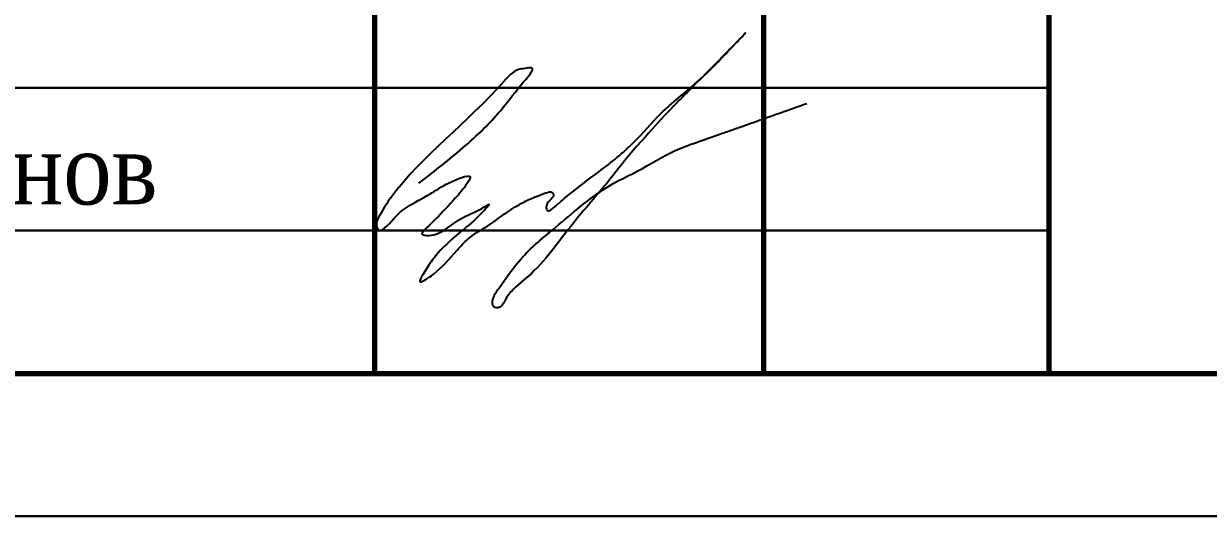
# Model space of a CAD drawing. Header units: millimetres. Extents: x 2157 to 10678, y 3616 to 3913.
# Drawn here: x 3256.23 to 3297.69, y 3616.31 to 3633.55 of the extents above; entities that cross this region are included whole.
import ezdxf

# ---------------------------------------------------------------- set-up
doc = ezdxf.new("R2010")
doc.units = ezdxf.units.MM
doc.layers.add('П', color=7, linetype='Continuous')
doc.layers.add('Чертеж', color=7, linetype='Continuous')
doc.styles.add('стиль1', font='Times New Roman.ttf', dxfattribs={"width": 0.9})

# ---------------------------------------------------------------- blocks, each defined once
blk = doc.blocks.new('1')
at = {"lineweight": 30}
blk.add_line((420, 0), (630, 0), dxfattribs=at)
blk = doc.blocks.new('A$C7F1F469D')
at = {"color": 5, "lineweight": 25}
blk.add_spline([(-0.105, 1.781), (1.337, 2.934), (2.755, 4.328), (3.548, 5.313), (3.806, 5.643), (3.865, 5.797), (3.664, 5.808), (3.251, 5.702), (2.885, 5.36), (-1.094, 1.265), (-1.292, 0.98), (-1.47, 0.668), (-1.589, 0.283), (-1.544, 0.164), (-0.98, 0.55), (-0.416, 1.01), (0.341, 1.44), (1.083, 1.856), (1.692, 1.974), (1.618, 1.826), (1.262, 1.366), (0.564, 0.609), (0.163, 0.223), (0, 0.001), (0.237, -0.044), (0.816, 0.164), (1.44, 0.579), (2.182, 0.95), (2.33, 1.039), (1.93, 0.579), (1.276, 0.015), (0.638, -0.578), (0.104, -1.305), (-0.06, -1.676), (0.132, -1.593), (0.393, -1.412), (1.232, -0.563), (1.618, -0.163), (2.271, 0.268), (2.82, 0.654), (3.414, 1.039), (3.83, 1.247), (4.097, 1.351), (4.335, 1.44), (4.557, 1.455), (4.602, 1.351), (4.483, 1.188), (4.35, 0.921), (4.394, 0.817), (4.587, 0.906), (5.092, 1.336), (6.19, 2.182), (7.408, 3.206), (8.358, 4.215), (9.62, 5.313), (10.986, 6.679), (11.268, 6.975), (9.828, 5.506), (8.596, 4.26), (7.705, 3.28), (7.2, 2.701), (6.74, 2.123), (6.161, 1.41), (5.493, 0.624), (4.736, -0.341), (3.919, -1.29), (3.192, -1.943), (2.909, -2.314), (2.672, -2.582), (2.523, -2.552), (2.494, -2.255), (2.687, -1.899), (3.266, -1.112), (3.8, -0.519), (4.483, 0.075), (5.329, 0.787), (5.968, 1.292), (6.695, 1.767), (7.556, 2.212), (8.833, 2.909), (10.021, 3.354), (11.36, 3.829), (12.548, 4.245), (13.468, 4.571)], degree=3, dxfattribs=at)
blk = doc.blocks.new('Штамп фамилии')
at = {"layer": 'Чертеж', "color": 67, "lineweight": -2, "true_color": 0x727430}
blk.add_blockref('A$C7F1F469D', (40.811, -18.551), dxfattribs=at)
at = {"color": 7, "insert": (18.102, -16.676), "char_height": 2.5, "width": 20, "attachment_point": 4, "style": 'стиль1'}
blk.add_mtext(' Суринов', dxfattribs=at)
blk = doc.blocks.new('A$C31D65421')
blk.add_blockref('Штамп фамилии', (2.236, 18.428))

msp = doc.modelspace()

# ---------------------------------------------------------------- linework, layer by layer
at = {"layer": 'П', "linetype": 'Continuous', "lineweight": 0}
msp.add_lwpolyline([(3207.118, 3913.313), (3417.118, 3913.313), (3417.118, 3616.313), (3207.118, 3616.313)], close=True, dxfattribs=at)
at = {"layer": 'Чертеж', "linetype": 'Continuous', "lineweight": 70}
for p, q in [((3268.509, 3661.313), (3268.509, 3621.313)), ((3282.118, 3661.313), (3282.118, 3621.313)), ((3292.118, 3621.313), (3292.118, 3661.313))]:
    msp.add_line(p, q, dxfattribs=at)
at = {"layer": 'Чертеж', "linetype": 'Continuous', "lineweight": 30}
for p, q in [((3227.118, 3631.313), (3292.118, 3631.313)), ((3227.118, 3626.313), (3292.118, 3626.313))]:
    msp.add_line(p, q, dxfattribs=at)
at = {"layer": 'Чертеж', "linetype": 'Continuous', "lineweight": 70, "ltscale": 100}
msp.add_line((3227.118, 3621.313), (3412.118, 3621.313), dxfattribs=at)

# ---------------------------------------------------------------- block references
at = {"layer": 'П', "lineweight": 30}
msp.add_blockref('1', (2787.118, 3616.313), dxfattribs=at)
at = {"layer": 'Чертеж', "linetype": 'Continuous', "lineweight": 0}
msp.add_blockref('A$C31D65421', (3227.118, 3626.313), dxfattribs=at)

doc.saveas('drawing.dxf')
